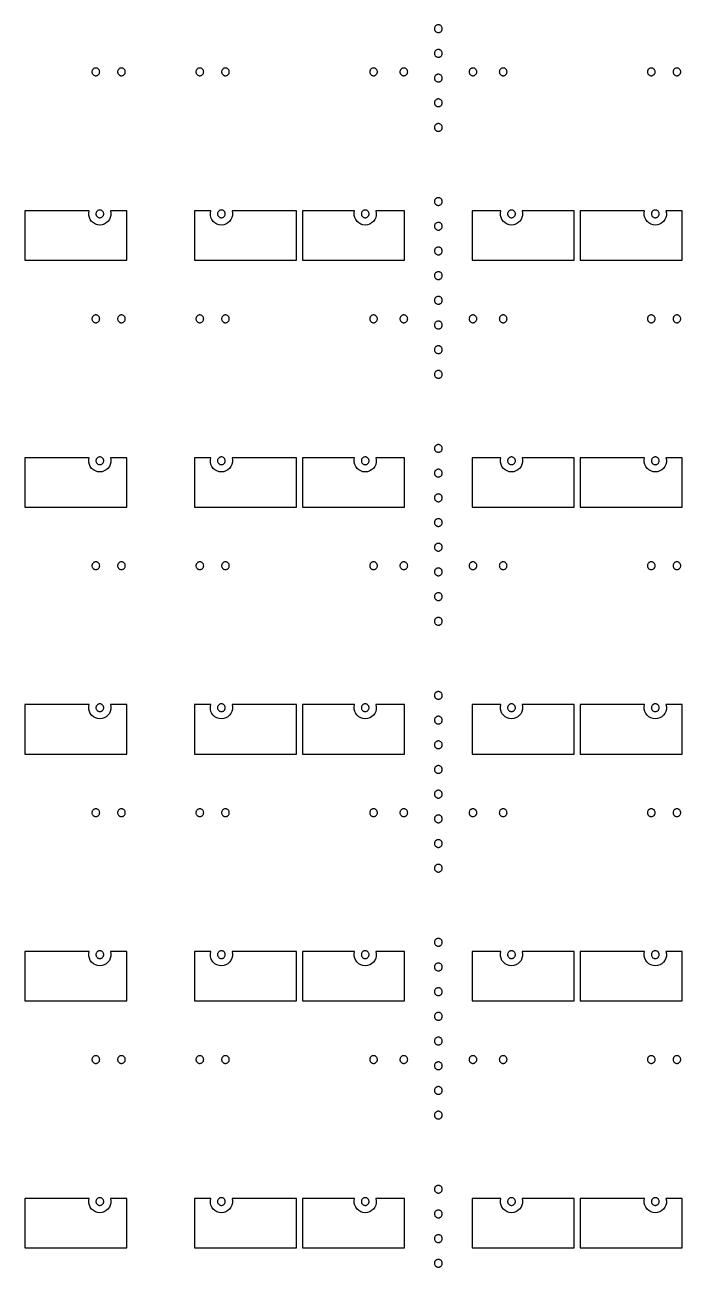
# Model space of a CAD drawing. Extents: x -100 to 100, y -100 to 100.
# Drawn here: x -45.75 to -32.99, y -50.13 to -26.03 of the extents above; entities that cross this region are included whole.
import ezdxf

# ---------------------------------------------------------------- set-up
doc = ezdxf.new("R2010")
doc.units = 0
doc.layers.add('C4', color=7, linetype='continuous')

# ---------------------------------------------------------------- blocks, each defined once
blk = doc.blocks.new('LDI_XFL94-0512-011_C4_B1')
at = {"layer": 'C4'}
for points in [[(-37.725, -53.338), (-37.734, -53.339), (-37.744, -53.341), (-37.753, -53.344), (-37.762, -53.348), (-37.77, -53.354), (-37.778, -53.36), (-37.784, -53.368), (-37.79, -53.376), (-37.794, -53.384), (-37.797, -53.394), (-37.799, -53.403), (-37.8, -53.413), (-37.799, -53.423), (-37.797, -53.433), (-37.794, -53.442), (-37.79, -53.451), (-37.784, -53.459), (-37.778, -53.466), (-37.77, -53.473), (-37.762, -53.478), (-37.753, -53.482), (-37.744, -53.486), (-37.734, -53.488), (-37.725, -53.488), (-37.715, -53.488), (-37.705, -53.486), (-37.696, -53.482), (-37.687, -53.478), (-37.679, -53.473), (-37.672, -53.466), (-37.665, -53.459), (-37.66, -53.451), (-37.655, -53.442), (-37.652, -53.433), (-37.65, -53.423), (-37.65, -53.413), (-37.65, -53.403), (-37.652, -53.394), (-37.655, -53.384), (-37.66, -53.376), (-37.665, -53.368), (-37.672, -53.36), (-37.679, -53.354), (-37.687, -53.348), (-37.696, -53.344), (-37.705, -53.341), (-37.715, -53.339), (-37.725, -53.338)], [(-43.772, -53.593), (-44.086, -53.593), (-44.078, -53.636), (-44.08, -53.681), (-44.09, -53.724), (-44.109, -53.764), (-44.135, -53.799), (-44.169, -53.828), (-44.207, -53.85), (-44.249, -53.864), (-44.293, -53.868), (-44.337, -53.864), (-44.38, -53.85), (-44.418, -53.828), (-44.452, -53.799), (-44.478, -53.764), (-44.497, -53.724), (-44.507, -53.681), (-44.508, -53.636), (-44.5, -53.593), (-45.749, -53.593), (-45.749, -54.551), (-43.772, -54.551), (-43.772, -53.593)], [(-44.293, -53.578), (-44.303, -53.578), (-44.313, -53.58), (-44.322, -53.583), (-44.331, -53.588), (-44.339, -53.593), (-44.346, -53.6), (-44.353, -53.607), (-44.358, -53.615), (-44.363, -53.624), (-44.366, -53.633), (-44.368, -53.643), (-44.368, -53.653), (-44.368, -53.662), (-44.366, -53.672), (-44.363, -53.681), (-44.358, -53.69), (-44.353, -53.698), (-44.346, -53.706), (-44.339, -53.712), (-44.331, -53.718), (-44.322, -53.722), (-44.313, -53.725), (-44.303, -53.727), (-44.293, -53.728), (-44.284, -53.727), (-44.274, -53.725), (-44.265, -53.722), (-44.256, -53.718), (-44.248, -53.712), (-44.24, -53.706), (-44.234, -53.698), (-44.228, -53.69), (-44.224, -53.681), (-44.221, -53.672), (-44.219, -53.662), (-44.218, -53.653), (-44.219, -53.643), (-44.221, -53.633), (-44.224, -53.624), (-44.228, -53.615), (-44.234, -53.607), (-44.24, -53.6), (-44.248, -53.593), (-44.256, -53.588), (-44.265, -53.583), (-44.274, -53.58), (-44.284, -53.578), (-44.293, -53.578)], [(-42.455, -54.551), (-40.479, -54.551), (-40.479, -53.593), (-41.727, -53.593), (-41.719, -53.636), (-41.72, -53.681), (-41.731, -53.724), (-41.749, -53.764), (-41.776, -53.799), (-41.809, -53.828), (-41.848, -53.85), (-41.89, -53.864), (-41.934, -53.868), (-41.978, -53.864), (-42.02, -53.85), (-42.059, -53.828), (-42.092, -53.799), (-42.119, -53.764), (-42.138, -53.724), (-42.148, -53.681), (-42.149, -53.636), (-42.141, -53.593), (-42.455, -53.593), (-42.455, -54.551)], [(-41.934, -53.578), (-41.944, -53.578), (-41.954, -53.58), (-41.963, -53.583), (-41.972, -53.588), (-41.98, -53.593), (-41.987, -53.6), (-41.994, -53.607), (-41.999, -53.615), (-42.003, -53.624), (-42.007, -53.633), (-42.008, -53.643), (-42.009, -53.653), (-42.008, -53.662), (-42.007, -53.672), (-42.003, -53.681), (-41.999, -53.69), (-41.994, -53.698), (-41.987, -53.706), (-41.98, -53.712), (-41.972, -53.718), (-41.963, -53.722), (-41.954, -53.725), (-41.944, -53.727), (-41.934, -53.728), (-41.924, -53.727), (-41.915, -53.725), (-41.905, -53.722), (-41.897, -53.718), (-41.888, -53.712), (-41.881, -53.706), (-41.875, -53.698), (-41.869, -53.69), (-41.865, -53.681), (-41.862, -53.672), (-41.86, -53.662), (-41.859, -53.653), (-41.86, -53.643), (-41.862, -53.633), (-41.865, -53.624), (-41.869, -53.615), (-41.875, -53.607), (-41.881, -53.6), (-41.888, -53.593), (-41.897, -53.588), (-41.905, -53.583), (-41.915, -53.58), (-41.924, -53.578), (-41.934, -53.578)], [(-40.359, -54.551), (-38.383, -54.551), (-38.383, -53.593), (-38.937, -53.593), (-38.929, -53.636), (-38.93, -53.681), (-38.94, -53.724), (-38.959, -53.764), (-38.986, -53.799), (-39.019, -53.828), (-39.057, -53.85), (-39.1, -53.864), (-39.144, -53.868), (-39.188, -53.864), (-39.23, -53.85), (-39.269, -53.828), (-39.302, -53.799), (-39.328, -53.764), (-39.347, -53.724), (-39.357, -53.681), (-39.359, -53.636), (-39.351, -53.593), (-40.359, -53.593), (-40.359, -54.551)], [(-39.144, -53.578), (-39.154, -53.578), (-39.163, -53.58), (-39.172, -53.583), (-39.181, -53.588), (-39.189, -53.593), (-39.197, -53.6), (-39.203, -53.607), (-39.209, -53.615), (-39.213, -53.624), (-39.216, -53.633), (-39.218, -53.643), (-39.219, -53.653), (-39.218, -53.662), (-39.216, -53.672), (-39.213, -53.681), (-39.209, -53.69), (-39.203, -53.698), (-39.197, -53.706), (-39.189, -53.712), (-39.181, -53.718), (-39.172, -53.722), (-39.163, -53.725), (-39.154, -53.727), (-39.144, -53.728), (-39.134, -53.727), (-39.124, -53.725), (-39.115, -53.722), (-39.106, -53.718), (-39.098, -53.712), (-39.091, -53.706), (-39.084, -53.698), (-39.079, -53.69), (-39.074, -53.681), (-39.071, -53.672), (-39.069, -53.662), (-39.069, -53.653), (-39.069, -53.643), (-39.071, -53.633), (-39.074, -53.624), (-39.079, -53.615), (-39.084, -53.607), (-39.091, -53.6), (-39.098, -53.593), (-39.106, -53.588), (-39.115, -53.583), (-39.124, -53.58), (-39.134, -53.578), (-39.144, -53.578)], [(-35.09, -53.593), (-36.098, -53.593), (-36.09, -53.636), (-36.092, -53.681), (-36.102, -53.724), (-36.121, -53.764), (-36.147, -53.799), (-36.181, -53.828), (-36.219, -53.85), (-36.261, -53.864), (-36.305, -53.868), (-36.349, -53.864), (-36.392, -53.85), (-36.43, -53.828), (-36.463, -53.799), (-36.49, -53.764), (-36.509, -53.724), (-36.519, -53.681), (-36.52, -53.636), (-36.512, -53.593), (-37.066, -53.593), (-37.066, -54.551), (-35.09, -54.551), (-35.09, -53.593)], [(-36.305, -53.578), (-36.315, -53.578), (-36.325, -53.58), (-36.334, -53.583), (-36.343, -53.588), (-36.351, -53.593), (-36.358, -53.6), (-36.365, -53.607), (-36.37, -53.615), (-36.375, -53.624), (-36.378, -53.633), (-36.38, -53.643), (-36.38, -53.653), (-36.38, -53.662), (-36.378, -53.672), (-36.375, -53.681), (-36.37, -53.69), (-36.365, -53.698), (-36.358, -53.706), (-36.351, -53.712), (-36.343, -53.718), (-36.334, -53.722), (-36.325, -53.725), (-36.315, -53.727), (-36.305, -53.728), (-36.296, -53.727), (-36.286, -53.725), (-36.277, -53.722), (-36.268, -53.718), (-36.26, -53.712), (-36.252, -53.706), (-36.246, -53.698), (-36.24, -53.69), (-36.236, -53.681), (-36.233, -53.672), (-36.231, -53.662), (-36.23, -53.653), (-36.231, -53.643), (-36.233, -53.633), (-36.236, -53.624), (-36.24, -53.615), (-36.246, -53.607), (-36.252, -53.6), (-36.26, -53.593), (-36.268, -53.588), (-36.277, -53.583), (-36.286, -53.58), (-36.296, -53.578), (-36.305, -53.578)], [(-32.994, -53.593), (-33.308, -53.593), (-33.3, -53.636), (-33.301, -53.681), (-33.311, -53.724), (-33.33, -53.764), (-33.357, -53.799), (-33.39, -53.828), (-33.429, -53.85), (-33.471, -53.864), (-33.515, -53.868), (-33.559, -53.864), (-33.601, -53.85), (-33.64, -53.828), (-33.673, -53.799), (-33.7, -53.764), (-33.718, -53.724), (-33.729, -53.681), (-33.73, -53.636), (-33.722, -53.593), (-34.97, -53.593), (-34.97, -54.551), (-32.994, -54.551), (-32.994, -53.593)], [(-33.515, -53.578), (-33.525, -53.578), (-33.534, -53.58), (-33.544, -53.583), (-33.552, -53.588), (-33.561, -53.593), (-33.568, -53.6), (-33.574, -53.607), (-33.58, -53.615), (-33.584, -53.624), (-33.587, -53.633), (-33.589, -53.643), (-33.59, -53.653), (-33.589, -53.662), (-33.587, -53.672), (-33.584, -53.681), (-33.58, -53.69), (-33.574, -53.698), (-33.568, -53.706), (-33.561, -53.712), (-33.552, -53.718), (-33.544, -53.722), (-33.534, -53.725), (-33.525, -53.727), (-33.515, -53.728), (-33.505, -53.727), (-33.496, -53.725), (-33.486, -53.722), (-33.477, -53.718), (-33.469, -53.712), (-33.462, -53.706), (-33.455, -53.698), (-33.45, -53.69), (-33.446, -53.681), (-33.443, -53.672), (-33.441, -53.662), (-33.44, -53.653), (-33.441, -53.643), (-33.443, -53.633), (-33.446, -53.624), (-33.45, -53.615), (-33.455, -53.607), (-33.462, -53.6), (-33.469, -53.593), (-33.477, -53.588), (-33.486, -53.583), (-33.496, -53.58), (-33.505, -53.578), (-33.515, -53.578)], [(-37.725, -53.817), (-37.734, -53.818), (-37.744, -53.82), (-37.753, -53.823), (-37.762, -53.827), (-37.77, -53.833), (-37.778, -53.839), (-37.784, -53.847), (-37.79, -53.855), (-37.794, -53.864), (-37.797, -53.873), (-37.799, -53.882), (-37.8, -53.892), (-37.799, -53.902), (-37.797, -53.912), (-37.794, -53.921), (-37.79, -53.93), (-37.784, -53.938), (-37.778, -53.945), (-37.77, -53.952), (-37.762, -53.957), (-37.753, -53.962), (-37.744, -53.965), (-37.734, -53.967), (-37.725, -53.967), (-37.715, -53.967), (-37.705, -53.965), (-37.696, -53.962), (-37.687, -53.957), (-37.679, -53.952), (-37.672, -53.945), (-37.665, -53.938), (-37.66, -53.93), (-37.655, -53.921), (-37.652, -53.912), (-37.65, -53.902), (-37.65, -53.892), (-37.65, -53.882), (-37.652, -53.873), (-37.655, -53.864), (-37.66, -53.855), (-37.665, -53.847), (-37.672, -53.839), (-37.679, -53.833), (-37.687, -53.827), (-37.696, -53.823), (-37.705, -53.82), (-37.715, -53.818), (-37.725, -53.817)], [(-37.725, -54.296), (-37.734, -54.297), (-37.744, -54.299), (-37.753, -54.302), (-37.762, -54.306), (-37.77, -54.312), (-37.778, -54.318), (-37.784, -54.326), (-37.79, -54.334), (-37.794, -54.343), (-37.797, -54.352), (-37.799, -54.361), (-37.8, -54.371), (-37.799, -54.381), (-37.797, -54.391), (-37.794, -54.4), (-37.79, -54.409), (-37.784, -54.417), (-37.778, -54.424), (-37.77, -54.431), (-37.762, -54.436), (-37.753, -54.441), (-37.744, -54.444), (-37.734, -54.446), (-37.725, -54.446), (-37.715, -54.446), (-37.705, -54.444), (-37.696, -54.441), (-37.687, -54.436), (-37.679, -54.431), (-37.672, -54.424), (-37.665, -54.417), (-37.66, -54.409), (-37.655, -54.4), (-37.652, -54.391), (-37.65, -54.381), (-37.65, -54.371), (-37.65, -54.361), (-37.652, -54.352), (-37.655, -54.343), (-37.66, -54.334), (-37.665, -54.326), (-37.672, -54.318), (-37.679, -54.312), (-37.687, -54.306), (-37.696, -54.302), (-37.705, -54.299), (-37.715, -54.297), (-37.725, -54.296)], [(-37.725, -54.775), (-37.734, -54.776), (-37.744, -54.778), (-37.753, -54.781), (-37.762, -54.785), (-37.77, -54.791), (-37.778, -54.797), (-37.784, -54.805), (-37.79, -54.813), (-37.794, -54.822), (-37.797, -54.831), (-37.799, -54.841), (-37.8, -54.85), (-37.799, -54.86), (-37.797, -54.87), (-37.794, -54.879), (-37.79, -54.888), (-37.784, -54.896), (-37.778, -54.903), (-37.77, -54.91), (-37.762, -54.915), (-37.753, -54.92), (-37.744, -54.923), (-37.734, -54.925), (-37.725, -54.925), (-37.715, -54.925), (-37.705, -54.923), (-37.696, -54.92), (-37.687, -54.915), (-37.679, -54.91), (-37.672, -54.903), (-37.665, -54.896), (-37.66, -54.888), (-37.655, -54.879), (-37.652, -54.87), (-37.65, -54.86), (-37.65, -54.85), (-37.65, -54.841), (-37.652, -54.831), (-37.655, -54.822), (-37.66, -54.813), (-37.665, -54.805), (-37.672, -54.797), (-37.679, -54.791), (-37.687, -54.785), (-37.696, -54.781), (-37.705, -54.778), (-37.715, -54.776), (-37.725, -54.775)], [(-37.725, -55.254), (-37.734, -55.255), (-37.744, -55.257), (-37.753, -55.26), (-37.762, -55.264), (-37.77, -55.27), (-37.778, -55.276), (-37.784, -55.284), (-37.79, -55.292), (-37.794, -55.301), (-37.797, -55.31), (-37.799, -55.32), (-37.8, -55.329), (-37.799, -55.339), (-37.797, -55.349), (-37.794, -55.358), (-37.79, -55.367), (-37.784, -55.375), (-37.778, -55.382), (-37.77, -55.389), (-37.762, -55.394), (-37.753, -55.399), (-37.744, -55.402), (-37.734, -55.404), (-37.725, -55.404), (-37.715, -55.404), (-37.705, -55.402), (-37.696, -55.399), (-37.687, -55.394), (-37.679, -55.389), (-37.672, -55.382), (-37.665, -55.375), (-37.66, -55.367), (-37.655, -55.358), (-37.652, -55.349), (-37.65, -55.339), (-37.65, -55.329), (-37.65, -55.32), (-37.652, -55.31), (-37.655, -55.301), (-37.66, -55.292), (-37.665, -55.284), (-37.672, -55.276), (-37.679, -55.27), (-37.687, -55.264), (-37.696, -55.26), (-37.705, -55.257), (-37.715, -55.255), (-37.725, -55.254)], [(-44.371, -55.614), (-44.381, -55.614), (-44.391, -55.616), (-44.4, -55.619), (-44.409, -55.624), (-44.417, -55.629), (-44.424, -55.636), (-44.431, -55.643), (-44.436, -55.651), (-44.441, -55.66), (-44.444, -55.669), (-44.446, -55.679), (-44.446, -55.689), (-44.446, -55.698), (-44.444, -55.708), (-44.441, -55.717), (-44.436, -55.726), (-44.431, -55.734), (-44.424, -55.742), (-44.417, -55.748), (-44.409, -55.754), (-44.4, -55.758), (-44.391, -55.761), (-44.381, -55.763), (-44.371, -55.764), (-44.361, -55.763), (-44.352, -55.761), (-44.343, -55.758), (-44.334, -55.754), (-44.326, -55.748), (-44.318, -55.742), (-44.312, -55.734), (-44.306, -55.726), (-44.302, -55.717), (-44.299, -55.708), (-44.297, -55.698), (-44.296, -55.689), (-44.297, -55.679), (-44.299, -55.669), (-44.302, -55.66), (-44.306, -55.651), (-44.312, -55.643), (-44.318, -55.636), (-44.326, -55.629), (-44.334, -55.624), (-44.343, -55.619), (-44.352, -55.616), (-44.361, -55.614), (-44.371, -55.614)], [(-43.874, -55.614), (-43.884, -55.614), (-43.894, -55.616), (-43.903, -55.619), (-43.912, -55.624), (-43.92, -55.629), (-43.927, -55.636), (-43.934, -55.643), (-43.939, -55.651), (-43.944, -55.66), (-43.947, -55.669), (-43.949, -55.679), (-43.949, -55.689), (-43.949, -55.698), (-43.947, -55.708), (-43.944, -55.717), (-43.939, -55.726), (-43.934, -55.734), (-43.927, -55.742), (-43.92, -55.748), (-43.912, -55.754), (-43.903, -55.758), (-43.894, -55.761), (-43.884, -55.763), (-43.874, -55.764), (-43.864, -55.763), (-43.855, -55.761), (-43.846, -55.758), (-43.837, -55.754), (-43.829, -55.748), (-43.821, -55.742), (-43.815, -55.734), (-43.809, -55.726), (-43.805, -55.717), (-43.802, -55.708), (-43.8, -55.698), (-43.799, -55.689), (-43.8, -55.679), (-43.802, -55.669), (-43.805, -55.66), (-43.809, -55.651), (-43.815, -55.643), (-43.821, -55.636), (-43.829, -55.629), (-43.837, -55.624), (-43.846, -55.619), (-43.855, -55.616), (-43.864, -55.614), (-43.874, -55.614)], [(-42.353, -55.614), (-42.363, -55.614), (-42.373, -55.616), (-42.382, -55.619), (-42.391, -55.624), (-42.399, -55.629), (-42.406, -55.636), (-42.413, -55.643), (-42.418, -55.651), (-42.423, -55.66), (-42.426, -55.669), (-42.428, -55.679), (-42.428, -55.689), (-42.428, -55.698), (-42.426, -55.708), (-42.423, -55.717), (-42.418, -55.726), (-42.413, -55.734), (-42.406, -55.742), (-42.399, -55.748), (-42.391, -55.754), (-42.382, -55.758), (-42.373, -55.761), (-42.363, -55.763), (-42.353, -55.764), (-42.344, -55.763), (-42.334, -55.761), (-42.325, -55.758), (-42.316, -55.754), (-42.308, -55.748), (-42.3, -55.742), (-42.294, -55.734), (-42.288, -55.726), (-42.284, -55.717), (-42.281, -55.708), (-42.279, -55.698), (-42.278, -55.689), (-42.279, -55.679), (-42.281, -55.669), (-42.284, -55.66), (-42.288, -55.651), (-42.294, -55.643), (-42.3, -55.636), (-42.308, -55.629), (-42.316, -55.624), (-42.325, -55.619), (-42.334, -55.616), (-42.344, -55.614), (-42.353, -55.614)], [(-41.856, -55.614), (-41.866, -55.614), (-41.876, -55.616), (-41.885, -55.619), (-41.894, -55.624), (-41.902, -55.629), (-41.909, -55.636), (-41.916, -55.643), (-41.921, -55.651), (-41.926, -55.66), (-41.929, -55.669), (-41.931, -55.679), (-41.931, -55.689), (-41.931, -55.698), (-41.929, -55.708), (-41.926, -55.717), (-41.921, -55.726), (-41.916, -55.734), (-41.909, -55.742), (-41.902, -55.748), (-41.894, -55.754), (-41.885, -55.758), (-41.876, -55.761), (-41.866, -55.763), (-41.856, -55.764), (-41.846, -55.763), (-41.837, -55.761), (-41.828, -55.758), (-41.819, -55.754), (-41.811, -55.748), (-41.803, -55.742), (-41.797, -55.734), (-41.791, -55.726), (-41.787, -55.717), (-41.784, -55.708), (-41.782, -55.698), (-41.781, -55.689), (-41.782, -55.679), (-41.784, -55.669), (-41.787, -55.66), (-41.791, -55.651), (-41.797, -55.643), (-41.803, -55.636), (-41.811, -55.629), (-41.819, -55.624), (-41.828, -55.619), (-41.837, -55.616), (-41.846, -55.614), (-41.856, -55.614)], [(-38.982, -55.614), (-38.992, -55.614), (-39.001, -55.616), (-39.011, -55.619), (-39.02, -55.624), (-39.028, -55.629), (-39.035, -55.636), (-39.042, -55.643), (-39.047, -55.651), (-39.051, -55.66), (-39.054, -55.669), (-39.056, -55.679), (-39.057, -55.689), (-39.056, -55.698), (-39.054, -55.708), (-39.051, -55.717), (-39.047, -55.726), (-39.042, -55.734), (-39.035, -55.742), (-39.028, -55.748), (-39.02, -55.754), (-39.011, -55.758), (-39.001, -55.761), (-38.992, -55.763), (-38.982, -55.764), (-38.972, -55.763), (-38.963, -55.761), (-38.953, -55.758), (-38.945, -55.754), (-38.936, -55.748), (-38.929, -55.742), (-38.923, -55.734), (-38.917, -55.726), (-38.913, -55.717), (-38.91, -55.708), (-38.908, -55.698), (-38.907, -55.689), (-38.908, -55.679), (-38.91, -55.669), (-38.913, -55.66), (-38.917, -55.651), (-38.923, -55.643), (-38.929, -55.636), (-38.936, -55.629), (-38.945, -55.624), (-38.953, -55.619), (-38.963, -55.616), (-38.972, -55.614), (-38.982, -55.614)], [(-38.395, -55.614), (-38.405, -55.614), (-38.415, -55.616), (-38.424, -55.619), (-38.433, -55.624), (-38.441, -55.629), (-38.448, -55.636), (-38.455, -55.643), (-38.46, -55.651), (-38.465, -55.66), (-38.468, -55.669), (-38.47, -55.679), (-38.47, -55.689), (-38.47, -55.698), (-38.468, -55.708), (-38.465, -55.717), (-38.46, -55.726), (-38.455, -55.734), (-38.448, -55.742), (-38.441, -55.748), (-38.433, -55.754), (-38.424, -55.758), (-38.415, -55.761), (-38.405, -55.763), (-38.395, -55.764), (-38.385, -55.763), (-38.376, -55.761), (-38.367, -55.758), (-38.358, -55.754), (-38.35, -55.748), (-38.342, -55.742), (-38.336, -55.734), (-38.33, -55.726), (-38.326, -55.717), (-38.323, -55.708), (-38.321, -55.698), (-38.32, -55.689), (-38.321, -55.679), (-38.323, -55.669), (-38.326, -55.66), (-38.33, -55.651), (-38.336, -55.643), (-38.342, -55.636), (-38.35, -55.629), (-38.358, -55.624), (-38.367, -55.619), (-38.376, -55.616), (-38.385, -55.614), (-38.395, -55.614)], [(-37.054, -55.614), (-37.064, -55.614), (-37.073, -55.616), (-37.083, -55.619), (-37.091, -55.624), (-37.1, -55.629), (-37.107, -55.636), (-37.113, -55.643), (-37.119, -55.651), (-37.123, -55.66), (-37.126, -55.669), (-37.128, -55.679), (-37.129, -55.689), (-37.128, -55.698), (-37.126, -55.708), (-37.123, -55.717), (-37.119, -55.726), (-37.113, -55.734), (-37.107, -55.742), (-37.1, -55.748), (-37.091, -55.754), (-37.083, -55.758), (-37.073, -55.761), (-37.064, -55.763), (-37.054, -55.764), (-37.044, -55.763), (-37.034, -55.761), (-37.025, -55.758), (-37.016, -55.754), (-37.008, -55.748), (-37.001, -55.742), (-36.994, -55.734), (-36.989, -55.726), (-36.985, -55.717), (-36.981, -55.708), (-36.98, -55.698), (-36.979, -55.689), (-36.98, -55.679), (-36.981, -55.669), (-36.985, -55.66), (-36.989, -55.651), (-36.994, -55.643), (-37.001, -55.636), (-37.008, -55.629), (-37.016, -55.624), (-37.025, -55.619), (-37.034, -55.616), (-37.044, -55.614), (-37.054, -55.614)], [(-36.467, -55.614), (-36.477, -55.614), (-36.486, -55.616), (-36.496, -55.619), (-36.505, -55.624), (-36.513, -55.629), (-36.52, -55.636), (-36.527, -55.643), (-36.532, -55.651), (-36.536, -55.66), (-36.54, -55.669), (-36.541, -55.679), (-36.542, -55.689), (-36.541, -55.698), (-36.54, -55.708), (-36.536, -55.717), (-36.532, -55.726), (-36.527, -55.734), (-36.52, -55.742), (-36.513, -55.748), (-36.505, -55.754), (-36.496, -55.758), (-36.486, -55.761), (-36.477, -55.763), (-36.467, -55.764), (-36.457, -55.763), (-36.448, -55.761), (-36.438, -55.758), (-36.43, -55.754), (-36.421, -55.748), (-36.414, -55.742), (-36.408, -55.734), (-36.402, -55.726), (-36.398, -55.717), (-36.395, -55.708), (-36.393, -55.698), (-36.392, -55.689), (-36.393, -55.679), (-36.395, -55.669), (-36.398, -55.66), (-36.402, -55.651), (-36.408, -55.643), (-36.414, -55.636), (-36.421, -55.629), (-36.43, -55.624), (-36.438, -55.619), (-36.448, -55.616), (-36.457, -55.614), (-36.467, -55.614)], [(-33.593, -55.614), (-33.603, -55.614), (-33.612, -55.616), (-33.622, -55.619), (-33.63, -55.624), (-33.638, -55.629), (-33.646, -55.636), (-33.652, -55.643), (-33.658, -55.651), (-33.662, -55.66), (-33.665, -55.669), (-33.667, -55.679), (-33.668, -55.689), (-33.667, -55.698), (-33.665, -55.708), (-33.662, -55.717), (-33.658, -55.726), (-33.652, -55.734), (-33.646, -55.742), (-33.638, -55.748), (-33.63, -55.754), (-33.622, -55.758), (-33.612, -55.761), (-33.603, -55.763), (-33.593, -55.764), (-33.583, -55.763), (-33.573, -55.761), (-33.564, -55.758), (-33.555, -55.754), (-33.547, -55.748), (-33.54, -55.742), (-33.533, -55.734), (-33.528, -55.726), (-33.524, -55.717), (-33.52, -55.708), (-33.518, -55.698), (-33.518, -55.689), (-33.518, -55.679), (-33.52, -55.669), (-33.524, -55.66), (-33.528, -55.651), (-33.533, -55.643), (-33.54, -55.636), (-33.547, -55.629), (-33.555, -55.624), (-33.564, -55.619), (-33.573, -55.616), (-33.583, -55.614), (-33.593, -55.614)], [(-33.096, -55.614), (-33.106, -55.614), (-33.115, -55.616), (-33.125, -55.619), (-33.133, -55.624), (-33.141, -55.629), (-33.149, -55.636), (-33.155, -55.643), (-33.161, -55.651), (-33.165, -55.66), (-33.168, -55.669), (-33.17, -55.679), (-33.171, -55.689), (-33.17, -55.698), (-33.168, -55.708), (-33.165, -55.717), (-33.161, -55.726), (-33.155, -55.734), (-33.149, -55.742), (-33.141, -55.748), (-33.133, -55.754), (-33.125, -55.758), (-33.115, -55.761), (-33.106, -55.763), (-33.096, -55.764), (-33.086, -55.763), (-33.076, -55.761), (-33.067, -55.758), (-33.058, -55.754), (-33.05, -55.748), (-33.043, -55.742), (-33.036, -55.734), (-33.031, -55.726), (-33.027, -55.717), (-33.023, -55.708), (-33.021, -55.698), (-33.021, -55.689), (-33.021, -55.679), (-33.023, -55.669), (-33.027, -55.66), (-33.031, -55.651), (-33.036, -55.643), (-33.043, -55.636), (-33.05, -55.629), (-33.058, -55.624), (-33.067, -55.619), (-33.076, -55.616), (-33.086, -55.614), (-33.096, -55.614)], [(-37.725, -55.733), (-37.734, -55.734), (-37.744, -55.736), (-37.753, -55.739), (-37.762, -55.743), (-37.77, -55.749), (-37.778, -55.755), (-37.784, -55.763), (-37.79, -55.771), (-37.794, -55.78), (-37.797, -55.789), (-37.799, -55.799), (-37.8, -55.808), (-37.799, -55.818), (-37.797, -55.828), (-37.794, -55.837), (-37.79, -55.846), (-37.784, -55.854), (-37.778, -55.861), (-37.77, -55.868), (-37.762, -55.873), (-37.753, -55.878), (-37.744, -55.881), (-37.734, -55.883), (-37.725, -55.883), (-37.715, -55.883), (-37.705, -55.881), (-37.696, -55.878), (-37.687, -55.873), (-37.679, -55.868), (-37.672, -55.861), (-37.665, -55.854), (-37.66, -55.846), (-37.655, -55.837), (-37.652, -55.828), (-37.65, -55.818), (-37.65, -55.808), (-37.65, -55.799), (-37.652, -55.789), (-37.655, -55.78), (-37.66, -55.771), (-37.665, -55.763), (-37.672, -55.755), (-37.679, -55.749), (-37.687, -55.743), (-37.696, -55.739), (-37.705, -55.736), (-37.715, -55.734), (-37.725, -55.733)], [(-37.725, -56.212), (-37.734, -56.213), (-37.744, -56.215), (-37.753, -56.218), (-37.762, -56.222), (-37.77, -56.228), (-37.778, -56.234), (-37.784, -56.242), (-37.79, -56.25), (-37.794, -56.259), (-37.797, -56.268), (-37.799, -56.278), (-37.8, -56.287), (-37.799, -56.297), (-37.797, -56.307), (-37.794, -56.316), (-37.79, -56.325), (-37.784, -56.333), (-37.778, -56.34), (-37.77, -56.347), (-37.762, -56.352), (-37.753, -56.357), (-37.744, -56.36), (-37.734, -56.362), (-37.725, -56.362), (-37.715, -56.362), (-37.705, -56.36), (-37.696, -56.357), (-37.687, -56.352), (-37.679, -56.347), (-37.672, -56.34), (-37.665, -56.333), (-37.66, -56.325), (-37.655, -56.316), (-37.652, -56.307), (-37.65, -56.297), (-37.65, -56.287), (-37.65, -56.278), (-37.652, -56.268), (-37.655, -56.259), (-37.66, -56.25), (-37.665, -56.242), (-37.672, -56.234), (-37.679, -56.228), (-37.687, -56.222), (-37.696, -56.218), (-37.705, -56.215), (-37.715, -56.213), (-37.725, -56.212)], [(-37.725, -56.691), (-37.734, -56.692), (-37.744, -56.694), (-37.753, -56.697), (-37.762, -56.702), (-37.77, -56.707), (-37.778, -56.713), (-37.784, -56.721), (-37.79, -56.729), (-37.794, -56.738), (-37.797, -56.747), (-37.799, -56.757), (-37.8, -56.766), (-37.799, -56.776), (-37.797, -56.786), (-37.794, -56.795), (-37.79, -56.804), (-37.784, -56.812), (-37.778, -56.82), (-37.77, -56.826), (-37.762, -56.831), (-37.753, -56.836), (-37.744, -56.839), (-37.734, -56.841), (-37.725, -56.841), (-37.715, -56.841), (-37.705, -56.839), (-37.696, -56.836), (-37.687, -56.831), (-37.679, -56.826), (-37.672, -56.82), (-37.665, -56.812), (-37.66, -56.804), (-37.655, -56.795), (-37.652, -56.786), (-37.65, -56.776), (-37.65, -56.766), (-37.65, -56.757), (-37.652, -56.747), (-37.655, -56.738), (-37.66, -56.729), (-37.665, -56.721), (-37.672, -56.713), (-37.679, -56.707), (-37.687, -56.702), (-37.696, -56.697), (-37.705, -56.694), (-37.715, -56.692), (-37.725, -56.691)]]:
    blk.add_lwpolyline(points, close=True, dxfattribs=at)

msp = doc.modelspace()

# ---------------------------------------------------------------- block references
at = {"layer": 'C4'}
for p in [(0, 28.743), (0, 23.952), (0, 19.162), (0, 14.371), (0, 9.581), (0, 4.79)]:
    msp.add_blockref('LDI_XFL94-0512-011_C4_B1', p, dxfattribs=at)

doc.saveas('drawing.dxf')
